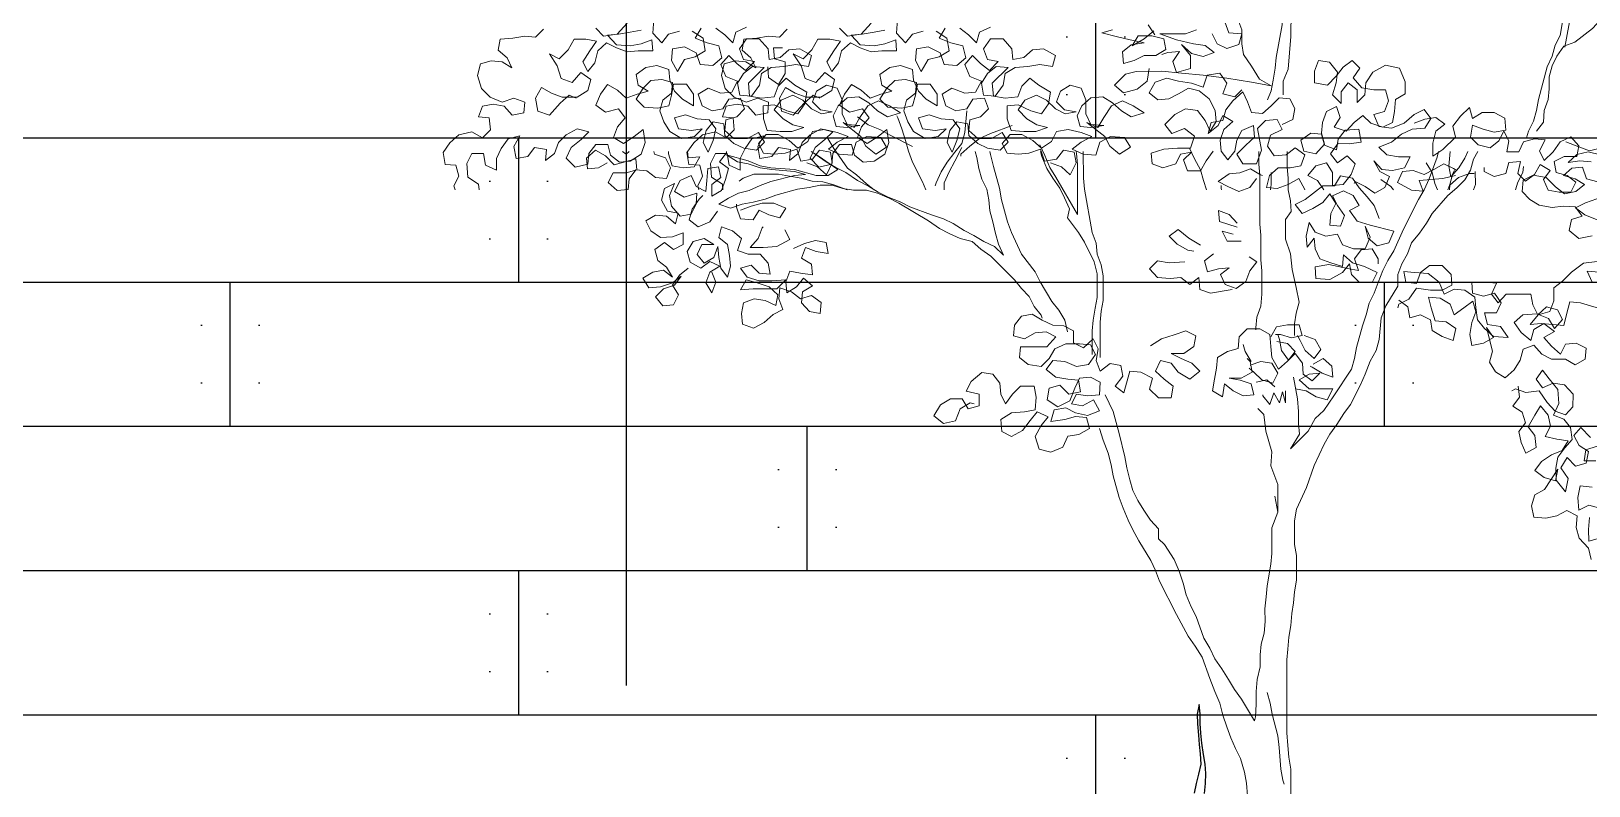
# Model space of a CAD drawing. Header units: metres. Extents: x -58 to 722, y -1100 to 345.
# Drawn here: x 242.201 to 243.281, y -483.27 to -482.747 of the extents above; entities that cross this region are included whole.
import ezdxf

# ---------------------------------------------------------------- set-up
doc = ezdxf.new("R2010")
doc.units = ezdxf.units.M
doc.header["$MEASUREMENT"] = 0
doc.linetypes.add('CENTER2', pattern=[1.125, 0.75, -0.125, 0.125, -0.125])
doc.linetypes.add('CENTERX2', pattern=[4, 2.5, -0.5, 0.5, -0.5])
for name, color, linetype in [('FSR_ARQ_005VEGETACION', 64, 'Continuous'), ('FSR_ARQ_008MOBILIARIO', 115, 'Continuous'), ('FSR_ARQ_016EJES', 135, 'CENTER2')]:
    doc.layers.add(name, color=color, linetype=linetype)
doc.layers.add('FSR_ARQ_006ARBOLES', color=74, linetype='Continuous', lineweight=0)

# ---------------------------------------------------------------- blocks, each defined once
blk = doc.blocks.new('arbustos 01')
at = {"layer": 'FSR_ARQ_005VEGETACION', "color": 103}
for p, q in [((189.0858, -31.1597), (189.0864, -31.1526)), ((189.0864, -31.1526), (189.0879, -31.1601)), ((189.0857, -31.1672), (189.0858, -31.1597)), ((189.0879, -31.1601), (189.0878, -31.1674)), ((189.0845, -31.1823), (189.0853, -31.1746)), ((189.0853, -31.1746), (189.0857, -31.1672)), ((189.087, -31.1763), (189.0864, -31.1835)), ((189.0878, -31.1674), (189.087, -31.1763)), ((189.0832, -31.1912), (189.0845, -31.1823)), ((189.0856, -31.1907), (189.0853, -31.1985)), ((189.0864, -31.1835), (189.0856, -31.1907)), ((189.0813, -31.2057), (189.0819, -31.1985)), ((189.0819, -31.1985), (189.0832, -31.1912)), ((189.0853, -31.1985), (189.0869, -31.2062)), ((189.0817, -31.2135), (189.0813, -31.2057)), ((189.0824, -31.2211), (189.0817, -31.2135)), ((189.0869, -31.2062), (189.0887, -31.2135)), ((189.0887, -31.2135), (189.0903, -31.221))]:
    blk.add_line(p, q, dxfattribs=at)
blk = doc.blocks.new('arboles fsr 01')
at = {"layer": 'FSR_ARQ_006ARBOLES', "color": 35}
for points in [[(186.5108, -35.3872), (186.5158, -35.38)], [(186.4178, -35.4307), (186.4178, -35.4207), (186.4142, -35.4121), (186.4121, -35.3885), (186.4121, -35.3799), (186.4107, -35.3714), (186.4092, -35.3635), (186.4093, -35.3549), (186.4085, -35.3463), (186.4086, -35.3377), (186.4078, -35.3292), (186.4079, -35.2576), (186.4065, -35.2491), (186.4043, -35.2412), (186.4036, -35.2333), (186.4022, -35.2255), (186.3994, -35.2176), (186.3987, -35.214)], [(186.4108, -35.2133), (186.4108, -35.2219), (186.4129, -35.2305), (186.4151, -35.2383), (186.4165, -35.2469), (186.4172, -35.2569), (186.4186, -35.2727), (186.4186, -35.2913), (186.4164, -35.3149), (186.4164, -35.3256), (186.4171, -35.3356), (186.4186, -35.3449), (186.4185, -35.38), (186.4228, -35.4036), (186.4235, -35.4114), (186.4249, -35.42), (186.4263, -35.4279), (186.4292, -35.4343)], [(186.2255, -35.3404), (186.2219, -35.3483), (186.219, -35.3562), (186.2147, -35.364), (186.214, -35.3719), (186.2168, -35.3876), (186.2204, -35.3948), (186.2225, -35.4027), (186.2261, -35.4105), (186.2325, -35.4341), (186.2339, -35.442), (186.2361, -35.4499), (186.2397, -35.457), (186.2411, -35.462)], [(186.2339, -35.457), (186.2289, -35.4506), (186.2282, -35.442), (186.2254, -35.4341), (186.2247, -35.4263), (186.2247, -35.4177), (186.2225, -35.4098), (186.219, -35.4027), (186.214, -35.3955), (186.2061, -35.3926), (186.1932, -35.3826), (186.1875, -35.3762), (186.1861, -35.3754)], [(186.6473, -35.4424), (186.6487, -35.4581), (186.6509, -35.466), (186.6559, -35.4724), (186.6616, -35.4796), (186.6659, -35.4867), (186.6695, -35.4946), (186.6702, -35.4968)], [(186.677, -35.4998), (186.6795, -35.4939), (186.6866, -35.4796), (186.6895, -35.4717), (186.6917, -35.4639), (186.6945, -35.4553), (186.6974, -35.4474), (186.6981, -35.446)], [(186.2125, -35.4649), (186.2032, -35.4684), (186.1953, -35.4713), (186.1867, -35.4691), (186.1796, -35.4656), (186.1638, -35.4641), (186.1481, -35.4612), (186.1159, -35.4612)], [(186.4857, -35.4694), (186.4821, -35.4773), (186.4778, -35.4851), (186.4756, -35.493), (186.4734, -35.4998)], [(186.5942, -35.467), (186.5906, -35.4748), (186.5871, -35.4834), (186.5828, -35.4906), (186.567, -35.5177), (186.567, -35.4984), (186.567, -35.4812), (186.5678, -35.4734), (186.5679, -35.4719)], [(186.6637, -35.4998), (186.6637, -35.4946), (186.6602, -35.4867), (186.6559, -35.4789), (186.6509, -35.4689)], [(186.7489, -35.4611), (186.7439, -35.4697), (186.7338, -35.4839), (186.7274, -35.4889), (186.7202, -35.4954), (186.7145, -35.4998)], [(186.249, -35.4998), (186.2475, -35.4942), (186.2439, -35.4871), (186.2432, -35.4828)], [(186.4121, -35.9832), (186.4122, -35.9202), (186.4136, -35.9116), (186.4143, -35.9031), (186.415, -35.8938), (186.4151, -35.8408), (186.4144, -35.833), (186.4137, -35.8244), (186.4122, -35.8158), (186.4115, -35.8072), (186.4101, -35.7994), (186.4094, -35.7915), (186.408, -35.7829), (186.408, -35.765), (186.4094, -35.7572), (186.4095, -35.74), (186.408, -35.7314), (186.4009, -35.7157), (186.3952, -35.6999), (186.388, -35.6842), (186.3838, -35.677), (186.3788, -35.6699), (186.3738, -35.662), (186.3688, -35.6556), (186.3616, -35.6413), (186.3581, -35.6334), (186.3545, -35.6241), (186.3502, -35.6162), (186.3481, -35.6083), (186.3467, -35.5926), (186.3431, -35.584), (186.3345, -35.5697), (186.3345, -35.5611), (186.3317, -35.5533), (186.3274, -35.5461), (186.3245, -35.5382), (186.3188, -35.5311), (186.3138, -35.5239), (186.3095, -35.5168), (186.2981, -35.5039), (186.2917, -35.4982), (186.286, -35.4924), (186.2817, -35.4853), (186.2795, -35.4774), (186.2765, -35.4719)], [(186.2836, -35.4719), (186.286, -35.4767), (186.2903, -35.4838), (186.296, -35.4903), (186.2974, -35.4824), (186.2967, -35.4746), (186.2965, -35.4719)], [(186.305, -35.4719), (186.306, -35.476), (186.3117, -35.4917), (186.3153, -35.4996), (186.3196, -35.5068), (186.3303, -35.5282), (186.3374, -35.544), (186.3417, -35.5511), (186.3453, -35.5583), (186.3488, -35.5669), (186.3517, -35.5747), (186.3552, -35.5819), (186.3574, -35.5905), (186.3602, -35.5983), (186.3645, -35.6141), (186.3659, -35.622), (186.3681, -35.6298), (186.3809, -35.6491), (186.3809, -35.6491), (186.3881, -35.6599), (186.3945, -35.6656), (186.3995, -35.6749), (186.4124, -35.6878), (186.4059, -35.6771), (186.4067, -35.6692), (186.4067, -35.6606), (186.4074, -35.6513), (186.4103, -35.6356)], [(186.4096, -35.6055), (186.4096, -35.597), (186.4082, -35.5891), (186.406, -35.5812), (186.4082, -35.5705), (186.4111, -35.5576), (186.4125, -35.5462), (186.4161, -35.5355), (186.4161, -35.5212), (186.4118, -35.5154), (186.4125, -35.5076), (186.414, -35.4997), (186.414, -35.4911), (186.4147, -35.4832), (186.4147, -35.4719)], [(186.4354, -35.4719), (186.4354, -35.4811), (186.4347, -35.489), (186.4347, -35.5247), (186.434, -35.5326), (186.4339, -35.5505), (186.4332, -35.5584), (186.4332, -35.5755), (186.4339, -35.5841), (186.4368, -35.592), (186.4375, -35.5998), (186.4375, -35.6013)], [(186.5628, -35.4719), (186.5627, -35.4912), (186.562, -35.4991), (186.5563, -35.5306), (186.5534, -35.5384), (186.5527, -35.5463), (186.5498, -35.5542), (186.5484, -35.562), (186.5483, -35.5799), (186.5498, -35.5878), (186.5505, -35.5957), (186.5505, -35.6214)], [(186.5562, -35.6193), (186.5562, -35.6021), (186.5555, -35.5942), (186.5541, -35.5856), (186.5526, -35.5778), (186.5527, -35.5606), (186.5548, -35.552), (186.562, -35.5377), (186.5663, -35.5306), (186.5742, -35.5199), (186.5727, -35.5134), (186.5763, -35.5056), (186.5799, -35.4984), (186.5849, -35.4913), (186.5892, -35.4841), (186.5928, -35.4755), (186.5938, -35.4719)], [(186.5741, -35.6028), (186.5762, -35.5943), (186.5805, -35.5871), (186.5855, -35.5807), (186.5941, -35.5664), (186.5977, -35.5592), (186.6077, -35.5464), (186.6149, -35.5306), (186.6178, -35.5228), (186.6221, -35.507), (186.6235, -35.4985), (186.6278, -35.4827), (186.63, -35.4741), (186.6306, -35.4719)], [(186.7603, -35.4719), (186.7551, -35.475), (186.7408, -35.485), (186.748, -35.4893), (186.7566, -35.4893), (186.7723, -35.485), (186.7895, -35.4836), (186.7973, -35.4822), (186.8059, -35.4786), (186.8217, -35.4743), (186.8138, -35.4793), (186.8059, -35.4807), (186.7973, -35.4836), (186.7887, -35.485), (186.7809, -35.4857), (186.7723, -35.4864), (186.7644, -35.4886), (186.7723, -35.4893), (186.7894, -35.4936), (186.7973, -35.4965), (186.8052, -35.5001), (186.813, -35.5022), (186.8202, -35.5058), (186.8273, -35.5101), (186.8188, -35.5129), (186.8102, -35.5101), (186.8023, -35.5086), (186.7937, -35.5065), (186.7859, -35.5036), (186.7701, -35.4993), (186.7616, -35.4979), (186.7537, -35.4964), (186.7451, -35.4964), (186.7372, -35.4986), (186.7294, -35.5), (186.7201, -35.5), (186.7122, -35.5021), (186.7036, -35.5057), (186.6965, -35.5093), (186.675, -35.5221), (186.6671, -35.5278), (186.66, -35.5314), (186.6521, -35.535), (186.6435, -35.5371), (186.6371, -35.5428), (186.6299, -35.5478), (186.6127, -35.565), (186.6077, -35.5714), (186.602, -35.5771), (186.5984, -35.5843), (186.5934, -35.5907), (186.5927, -35.5928)], [(186.6412, -35.4719), (186.64, -35.4763), (186.6386, -35.4842), (186.6364, -35.492), (186.6328, -35.4992), (186.6314, -35.507), (186.6307, -35.5149), (186.6285, -35.5228), (186.6264, -35.5314), (186.6242, -35.5392), (186.6206, -35.5471), (186.6271, -35.5407), (186.6349, -35.5371), (186.6421, -35.5328), (186.6492, -35.5292), (186.6571, -35.5242), (186.6643, -35.5207), (186.6729, -35.5178), (186.6886, -35.5121), (186.6957, -35.5085), (186.7043, -35.505), (186.7115, -35.5014), (186.7186, -35.4971), (186.7265, -35.4928), (186.7351, -35.4871), (186.7423, -35.4835), (186.7494, -35.4793), (186.7566, -35.4743), (186.7603, -35.4719)], [(186.2983, -35.4998), (186.2968, -35.4957), (186.2947, -35.4878), (186.2933, -35.4857)], [(186.3469, -35.4922), (186.3397, -35.4972), (186.3376, -35.4998)], [(186.4263, -35.4872), (186.4263, -35.4958), (186.427, -35.4998)], [(186.7341, -35.4998), (186.736, -35.499), (186.7438, -35.4961), (186.7517, -35.494), (186.7596, -35.4933), (186.7674, -35.4911), (186.776, -35.4897), (186.7839, -35.4883), (186.8018, -35.4883), (186.8096, -35.4912), (186.8125, -35.4933)], [(186.4624, -35.4998), (186.4628, -35.4987), (186.4628, -35.4966)], [(186.4386, -35.8852), (186.4437, -35.8766), (186.448, -35.8695), (186.453, -35.8623), (186.4573, -35.8552), (186.4623, -35.8473), (186.4673, -35.8402), (186.4709, -35.8323), (186.4752, -35.8252), (186.4809, -35.8094), (186.4845, -35.8023), (186.4881, -35.7937), (186.4902, -35.7851), (186.4931, -35.7765), (186.4967, -35.768), (186.5038, -35.7572), (186.5081, -35.753), (186.5081, -35.7458), (186.5139, -35.7394), (186.5189, -35.7322), (186.5232, -35.7251), (186.5268, -35.7179), (186.5289, -35.7101), (186.5311, -35.7015), (186.5325, -35.6936), (186.5368, -35.6765), (186.5411, -35.6607), (186.5469, -35.6486)], [(186.436, -35.6585), (186.4317, -35.6628), (186.4303, -35.6749), (186.4259, -35.6899), (186.4267, -35.7), (186.4216, -35.7135), (186.4216, -35.7336), (186.4238, -35.7221), (186.4216, -35.7336), (186.4259, -35.745), (186.4259, -35.7636), (186.4266, -35.7715), (186.4294, -35.7872), (186.4301, -35.7951), (186.4309, -35.8037), (186.4308, -35.813), (186.4316, -35.8216), (186.4337, -35.8294), (186.4344, -35.8373), (186.4344, -35.8459), (186.4365, -35.8552), (186.4372, -35.8638), (186.4372, -35.8731), (186.4379, -35.8823), (186.4386, -35.8852)], [(186.5511, -35.6729), (186.5483, -35.6815), (186.5447, -35.6908), (186.5425, -35.6994), (186.5411, -35.7072), (186.5368, -35.723), (186.5339, -35.7308), (186.5303, -35.7394), (186.5267, -35.7465), (186.5224, -35.7544), (186.5138, -35.7687), (186.5103, -35.7759), (186.5074, -35.7837), (186.4952, -35.808), (186.4866, -35.8237), (186.4816, -35.8309), (186.4766, -35.8388), (186.4709, -35.8545), (186.4673, -35.8638), (186.4637, -35.8724), (186.4615, -35.8809), (186.4587, -35.8895), (186.4558, -35.8974), (186.4522, -35.9052), (186.4486, -35.9124), (186.4458, -35.9224), (186.4443, -35.9303), (186.4436, -35.9396)], [(186.4294, -35.8645), (186.4272, -35.8723), (186.4258, -35.8802), (186.4215, -35.8959), (186.4207, -35.9045), (186.4193, -35.9202), (186.4179, -35.9281), (186.4171, -35.931)]]:
    blk.add_lwpolyline(points, dxfattribs=at)
at = {"layer": 'FSR_ARQ_006ARBOLES'}
for points in [[(186.8418, -35.4998), (186.8425, -35.4969), (186.839, -35.4898), (186.8411, -35.4819), (186.849, -35.4812), (186.8504, -35.4726), (186.8454, -35.4655), (186.839, -35.4597), (186.8297, -35.4576), (186.8218, -35.4619), (186.8161, -35.4561), (186.8168, -35.4475), (186.8247, -35.4468), (186.8218, -35.439), (186.814, -35.4375), (186.8061, -35.439), (186.8004, -35.4454), (186.7918, -35.4439), (186.7911, -35.4361), (186.799, -35.4332), (186.8075, -35.4361), (186.8161, -35.4325), (186.8226, -35.4261), (186.8254, -35.4168), (186.8233, -35.4082), (186.8154, -35.4061), (186.8076, -35.4068), (186.8004, -35.4111), (186.804, -35.4039), (186.8104, -35.3982), (186.809, -35.3903), (186.7997, -35.3896), (186.7911, -35.3882), (186.7833, -35.3889), (186.7776, -35.3831)], [(186.6302, -35.3816), (186.6381, -35.3852), (186.6402, -35.393), (186.646, -35.3873), (186.6524, -35.3823)], [(186.6631, -35.3823), (186.6674, -35.3895), (186.6588, -35.393), (186.6502, -35.3952), (186.6481, -35.4038), (186.6545, -35.4095), (186.6638, -35.4088), (186.6667, -35.4002), (186.6753, -35.3959), (186.6838, -35.3974), (186.6846, -35.4059), (186.6803, -35.4138), (186.6753, -35.4052), (186.6674, -35.4031), (186.6602, -35.3988), (186.6617, -35.3895), (186.6696, -35.3845)], [(186.6789, -35.3845), (186.6867, -35.3866), (186.6917, -35.3931), (186.6982, -35.3859), (186.6975, -35.3759)], [(186.7396, -35.3824), (186.7339, -35.3881), (186.7239, -35.3867), (186.7168, -35.3788)], [(186.7067, -35.3838), (186.7146, -35.3852), (186.7232, -35.3867), (186.7311, -35.3874), (186.7246, -35.3945), (186.7146, -35.3952), (186.7067, -35.3938), (186.6989, -35.3909), (186.6982, -35.3988), (186.7089, -35.3988), (186.7167, -35.3995), (186.7246, -35.3967), (186.7318, -35.3931), (186.7382, -35.3988), (186.7403, -35.4074), (186.7453, -35.4139), (186.7489, -35.4067), (186.7439, -35.3988), (186.7389, -35.3917), (186.7468, -35.3903), (186.7554, -35.3903), (186.7597, -35.3981), (186.7661, -35.4046), (186.7732, -35.401), (186.7675, -35.4096), (186.7646, -35.4189), (186.7568, -35.4217), (186.7503, -35.4146), (186.7432, -35.4196), (186.7453, -35.4275), (186.7532, -35.4325), (186.7639, -35.4325), (186.7718, -35.4296), (186.7789, -35.4253), (186.7832, -35.4332), (186.7818, -35.4425), (186.7732, -35.4454), (186.7653, -35.4368), (186.7589, -35.431), (186.7539, -35.4332)], [(187.0187, -35.4998), (187.0195, -35.4969), (187.0159, -35.4898), (187.0181, -35.4819), (187.0259, -35.4812), (187.0274, -35.4726), (187.0224, -35.4655), (187.0159, -35.4597), (187.0066, -35.4576), (186.9988, -35.4619), (186.993, -35.4561), (186.9938, -35.4475), (187.0016, -35.4468), (186.9988, -35.439), (186.9909, -35.4375), (186.9831, -35.439), (186.9773, -35.4454), (186.9687, -35.4439), (186.968, -35.4361), (186.9759, -35.4332), (186.9845, -35.4361), (186.9931, -35.4325), (186.9995, -35.4261), (187.0024, -35.4168), (187.0002, -35.4082), (186.9924, -35.4061), (186.9845, -35.4068), (186.9774, -35.4111), (186.9809, -35.4039), (186.9874, -35.3982), (186.986, -35.3903), (186.9767, -35.3896), (186.9681, -35.3882), (186.9602, -35.3889), (186.9545, -35.3831)], [(186.8072, -35.3816), (186.815, -35.3852), (186.8172, -35.393), (186.8229, -35.3873), (186.8293, -35.3823)], [(186.8401, -35.3823), (186.8443, -35.3895), (186.8358, -35.393), (186.8272, -35.3952), (186.825, -35.4038), (186.8315, -35.4095), (186.8408, -35.4088), (186.8436, -35.4002), (186.8522, -35.3959), (186.8608, -35.3974), (186.8615, -35.4059), (186.8572, -35.4138), (186.8522, -35.4052), (186.8443, -35.4031), (186.8372, -35.3988), (186.8386, -35.3895), (186.8465, -35.3845)], [(186.8558, -35.3845), (186.8637, -35.3866), (186.8687, -35.3931), (186.8751, -35.3859), (186.8744, -35.3759)], [(186.9166, -35.3824), (186.9109, -35.3881), (186.9009, -35.3867), (186.8937, -35.3788)], [(186.8837, -35.3838), (186.8916, -35.3852), (186.9001, -35.3867), (186.908, -35.3874), (186.9016, -35.3945), (186.8915, -35.3952), (186.8837, -35.3938), (186.8758, -35.3909), (186.8751, -35.3988), (186.8858, -35.3988), (186.8937, -35.3995), (186.9016, -35.3967), (186.9087, -35.3931), (186.9151, -35.3988), (186.9173, -35.4074), (186.9223, -35.4139), (186.9259, -35.4067), (186.9209, -35.3988), (186.9159, -35.3917), (186.9237, -35.3903), (186.9323, -35.3903), (186.9366, -35.3981), (186.943, -35.4046), (186.9502, -35.401), (186.9445, -35.4096), (186.9416, -35.4189), (186.9337, -35.4217), (186.9273, -35.4146), (186.9201, -35.4196), (186.9223, -35.4275), (186.9301, -35.4325), (186.9409, -35.4325), (186.9487, -35.4296), (186.9559, -35.4253), (186.9602, -35.4332), (186.9587, -35.4425), (186.9501, -35.4454), (186.9423, -35.4368), (186.9359, -35.431), (186.9308, -35.4332)], [(186.2033, -35.3476), (186.2047, -35.3554), (186.2076, -35.3633), (186.2104, -35.3805), (186.2132, -35.3962)], [(186.5243, -35.4137), (186.5057, -35.4136), (186.4914, -35.4151), (186.4757, -35.4165), (186.4585, -35.4186), (186.4407, -35.4215), (186.4264, -35.4243), (186.4349, -35.4193), (186.4407, -35.41), (186.4464, -35.4014), (186.4478, -35.3936), (186.4478, -35.3836), (186.4507, -35.3757), (186.4572, -35.37), (186.46, -35.3778), (186.4571, -35.3857), (186.4478, -35.3864), (186.45, -35.3943), (186.4586, -35.3972), (186.4657, -35.3936), (186.4693, -35.3864)], [(186.5415, -35.3836), (186.5494, -35.3858), (186.538, -35.3886), (186.5287, -35.3908), (186.5186, -35.3929), (186.5279, -35.3944), (186.5344, -35.3994), (186.5336, -35.408), (186.5258, -35.4058), (186.5186, -35.4022), (186.5101, -35.4022), (186.5029, -35.3979), (186.5043, -35.39), (186.5129, -35.3879), (186.5229, -35.3879), (186.5272, -35.3951), (186.5186, -35.3901), (186.5115, -35.3843)], [(186.4807, -35.3836), (186.4886, -35.3865), (186.5072, -35.3865), (186.495, -35.3908), (186.4829, -35.3936), (186.4743, -35.395), (186.4679, -35.4), (186.4757, -35.4029), (186.4843, -35.4008), (186.4915, -35.3943), (186.485, -35.4022), (186.485, -35.4115), (186.495, -35.4144), (186.4979, -35.4065), (186.4929, -35.3993), (186.5015, -35.4001), (186.5058, -35.4015)], [(186.5865, -35.4802), (186.5786, -35.4831), (186.5722, -35.4888), (186.5679, -35.4802), (186.5693, -35.4724), (186.5772, -35.4709), (186.5822, -35.4774), (186.5908, -35.4788), (186.5937, -35.4702), (186.6022, -35.4731), (186.6101, -35.4738), (186.618, -35.4731), (186.6216, -35.466), (186.6158, -35.4595), (186.6073, -35.4595), (186.5994, -35.4638), (186.593, -35.4695), (186.5858, -35.4645), (186.5822, -35.4573), (186.5737, -35.4559), (186.5644, -35.458), (186.5565, -35.4609), (186.5643, -35.4652), (186.5708, -35.4702), (186.5629, -35.4738), (186.5536, -35.4745), (186.5508, -35.4652), (186.5429, -35.4609), (186.5329, -35.4616), (186.5286, -35.4687), (186.5364, -35.4738), (186.5436, -35.468), (186.5472, -35.4609), (186.5601, -35.4509), (186.5522, -35.4545), (186.5479, -35.4473), (186.5422, -35.4387), (186.5343, -35.4351), (186.5265, -35.4387), (186.5186, -35.4437), (186.5279, -35.4466), (186.535, -35.4423), (186.5415, -35.4366), (186.5486, -35.4323), (186.5572, -35.433), (186.5637, -35.4387), (186.5672, -35.4459), (186.5651, -35.4538), (186.5572, -35.4545), (186.5479, -35.453), (186.5572, -35.4523), (186.5608, -35.4445), (186.5608, -35.4344), (186.5644, -35.4259), (186.5723, -35.4237), (186.5794, -35.428), (186.5823, -35.4359), (186.5765, -35.4416), (186.5679, -35.443), (186.5758, -35.4445), (186.583, -35.4409), (186.5894, -35.4345), (186.5966, -35.4309), (186.6051, -35.4345), (186.6101, -35.4416), (186.6037, -35.4481), (186.5965, -35.4524), (186.5887, -35.4545), (186.5973, -35.4574), (186.6058, -35.4574), (186.6151, -35.4567), (186.618, -35.4481), (186.618, -35.4388), (186.6101, -35.4381), (186.6008, -35.4423), (186.593, -35.4445), (186.588, -35.4373), (186.5866, -35.4287), (186.5951, -35.4237), (186.6016, -35.4187), (186.6073, -35.4245), (186.6102, -35.4323), (186.6194, -35.4331), (186.628, -35.4316), (186.6288, -35.4223), (186.6173, -35.4109), (186.6259, -35.4102), (186.6323, -35.4152), (186.6366, -35.4223), (186.6352, -35.4309), (186.6266, -35.4316), (186.6209, -35.4238), (186.6195, -35.4152), (186.6123, -35.4109), (186.603, -35.4102), (186.5944, -35.4087), (186.5851, -35.4101), (186.583, -35.4023), (186.5916, -35.3973), (186.5995, -35.398), (186.6059, -35.4037), (186.6138, -35.4052), (186.6145, -35.3973), (186.6209, -35.3902), (186.6302, -35.3902), (186.6352, -35.3973), (186.6323, -35.4052), (186.6245, -35.4066), (186.6309, -35.413), (186.6374, -35.408), (186.6431, -35.4023), (186.6488, -35.4088), (186.6452, -35.4174), (186.6366, -35.4209), (186.6409, -35.4288), (186.6488, -35.4295), (186.6581, -35.4259), (186.6652, -35.4302), (186.6624, -35.4388), (186.6552, -35.4424), (186.6473, -35.441), (186.643, -35.4338), (186.6345, -35.4331), (186.6316, -35.4409), (186.6373, -35.4467), (186.6452, -35.4488), (186.6459, -35.4567), (186.6394, -35.4624), (186.6294, -35.4624), (186.6216, -35.4581), (186.6173, -35.4652), (186.623, -35.471), (186.6323, -35.4695), (186.6394, -35.466), (186.6459, -35.4603), (186.6466, -35.4517), (186.6545, -35.4503), (186.6595, -35.4567), (186.6616, -35.4653), (186.658, -35.4724), (186.6545, -35.4638), (186.6523, -35.4553), (186.6573, -35.4488), (186.6659, -35.4481), (186.6745, -35.4453), (186.6824, -35.4474), (186.6795, -35.4553), (186.6702, -35.4567), (186.6623, -35.4553), (186.6681, -35.461), (186.6774, -35.4624), (186.6859, -35.4574), (186.6902, -35.4503), (186.6931, -35.4424), (186.691, -35.4346), (186.6845, -35.4295), (186.6838, -35.4217), (186.6917, -35.4195), (186.6996, -35.4203), (186.7053, -35.426), (186.7103, -35.4339), (186.7046, -35.4396), (186.6945, -35.4403), (186.6867, -35.4388), (186.6845, -35.431), (186.6831, -35.4231), (186.6738, -35.4231), (186.6688, -35.4302), (186.6688, -35.4388), (186.6767, -35.4338), (186.6824, -35.4281), (186.686, -35.4202), (186.6867, -35.4124), (186.6953, -35.4095), (186.7031, -35.411), (186.7103, -35.416), (186.7089, -35.4238), (186.7017, -35.4281), (186.7096, -35.4303), (186.7174, -35.4332), (186.7239, -35.4274), (186.731, -35.4232), (186.736, -35.4303), (186.7396, -35.4382), (186.7324, -35.4432), (186.7231, -35.441), (186.7181, -35.4475), (186.7238, -35.4539), (186.7267, -35.4618), (186.7195, -35.4661), (186.7117, -35.461), (186.7053, -35.456), (186.7038, -35.4653), (186.7067, -35.4739), (186.7145, -35.4789), (186.7224, -35.4796), (186.7288, -35.4746), (186.731, -35.4668), (186.7396, -35.4668), (186.7446, -35.4732), (186.7453, -35.4811), (186.7546, -35.4832), (186.761, -35.4768), (186.7574, -35.4689), (186.7503, -35.4632), (186.7446, -35.4575), (186.7532, -35.4554), (186.761, -35.4597), (186.7667, -35.4654), (186.7696, -35.4733), (186.776, -35.4783), (186.7753, -35.4704), (186.7839, -35.469), (186.7889, -35.4754), (186.7975, -35.4769), (186.7989, -35.4683), (186.7946, -35.4604), (186.8032, -35.4626), (186.8082, -35.4697), (186.8118, -35.4769), (186.8118, -35.4854), (186.8197, -35.4819), (186.8211, -35.4733), (186.8297, -35.4733), (186.8332, -35.4805), (186.8325, -35.4905), (186.8247, -35.4955), (186.8243, -35.4998)], [(186.7634, -35.4802), (186.7556, -35.4831), (186.7491, -35.4888), (186.7449, -35.4802), (186.7463, -35.4724), (186.7542, -35.4709), (186.7592, -35.4774), (186.7677, -35.4788), (186.7706, -35.4702), (186.7792, -35.4731), (186.7871, -35.4738), (186.7949, -35.4731), (186.7985, -35.466), (186.7928, -35.4595), (186.7842, -35.4595), (186.7763, -35.4638), (186.7699, -35.4695), (186.7627, -35.4645), (186.7592, -35.4573), (186.7506, -35.4559), (186.7413, -35.458), (186.7334, -35.4609), (186.7413, -35.4652), (186.7477, -35.4702), (186.7399, -35.4738), (186.7306, -35.4745), (186.7277, -35.4652), (186.7198, -35.4609), (186.7098, -35.4616), (186.7055, -35.4687), (186.7134, -35.4738), (186.7205, -35.468), (186.7241, -35.4609), (186.737, -35.4509), (186.7291, -35.4545), (186.7249, -35.4473), (186.7191, -35.4387), (186.7113, -35.4351), (186.7034, -35.4387), (186.6955, -35.4437), (186.7048, -35.4466), (186.712, -35.4423), (186.7184, -35.4366), (186.7256, -35.4323), (186.7342, -35.433), (186.7406, -35.4387), (186.7442, -35.4459), (186.742, -35.4538), (186.7341, -35.4545), (186.7249, -35.453), (186.7342, -35.4523), (186.7377, -35.4445), (186.7377, -35.4344), (186.7413, -35.4259), (186.7492, -35.4237), (186.7563, -35.428), (186.7592, -35.4359), (186.7535, -35.4416), (186.7449, -35.443), (186.7528, -35.4445), (186.7599, -35.4409), (186.7664, -35.4345), (186.7735, -35.4309), (186.7821, -35.4345), (186.7871, -35.4416), (186.7806, -35.4481), (186.7735, -35.4524), (186.7656, -35.4545), (186.7742, -35.4574), (186.7828, -35.4574), (186.7921, -35.4567), (186.7949, -35.4481), (186.795, -35.4388), (186.7871, -35.4381), (186.7778, -35.4423), (186.7699, -35.4445), (186.7649, -35.4373), (186.7635, -35.4287), (186.7721, -35.4237), (186.7785, -35.4187), (186.7842, -35.4245), (186.7871, -35.4323), (186.7964, -35.4331), (186.805, -35.4316), (186.8057, -35.4223), (186.7943, -35.4109), (186.8028, -35.4102), (186.8093, -35.4152), (186.8136, -35.4223), (186.8121, -35.4309), (186.8035, -35.4316), (186.7978, -35.4238), (186.7964, -35.4152), (186.7893, -35.4109), (186.78, -35.4102), (186.7714, -35.4087), (186.7621, -35.4101), (186.7599, -35.4023), (186.7685, -35.3973), (186.7764, -35.398), (186.7828, -35.4037), (186.7907, -35.4052), (186.7914, -35.3973), (186.7979, -35.3902), (186.8072, -35.3902), (186.8122, -35.3973), (186.8093, -35.4052), (186.8014, -35.4066), (186.8079, -35.413), (186.8143, -35.408), (186.82, -35.4023), (186.8257, -35.4088), (186.8222, -35.4174), (186.8136, -35.4209), (186.8179, -35.4288), (186.8257, -35.4295), (186.835, -35.4259), (186.8422, -35.4302), (186.8393, -35.4388), (186.8321, -35.4424), (186.8243, -35.441), (186.82, -35.4338), (186.8114, -35.4331), (186.8085, -35.4409), (186.8143, -35.4467), (186.8221, -35.4488), (186.8228, -35.4567), (186.8164, -35.4624), (186.8064, -35.4624), (186.7985, -35.4581), (186.7942, -35.4652), (186.7999, -35.471), (186.8092, -35.4695), (186.8164, -35.466), (186.8228, -35.4603), (186.8236, -35.4517), (186.8314, -35.4503), (186.8364, -35.4567), (186.8386, -35.4653), (186.835, -35.4724), (186.8314, -35.4638), (186.8293, -35.4553), (186.8343, -35.4488), (186.8429, -35.4481), (186.8515, -35.4453), (186.8593, -35.4474), (186.8564, -35.4553), (186.8471, -35.4567), (186.8393, -35.4553), (186.845, -35.461), (186.8543, -35.4624), (186.8629, -35.4574), (186.8672, -35.4503), (186.87, -35.4424), (186.8679, -35.4346), (186.8615, -35.4295), (186.8608, -35.4217), (186.8686, -35.4195), (186.8765, -35.4203), (186.8822, -35.426), (186.8872, -35.4339), (186.8815, -35.4396), (186.8715, -35.4403), (186.8636, -35.4388), (186.8615, -35.431), (186.8601, -35.4231), (186.8508, -35.4231), (186.8457, -35.4302), (186.8457, -35.4388), (186.8536, -35.4338), (186.8593, -35.4281), (186.8629, -35.4202), (186.8636, -35.4124), (186.8722, -35.4095), (186.8801, -35.411), (186.8872, -35.416), (186.8858, -35.4238), (186.8786, -35.4281), (186.8865, -35.4303), (186.8944, -35.4332), (186.9008, -35.4274), (186.908, -35.4232), (186.913, -35.4303), (186.9165, -35.4382), (186.9094, -35.4432), (186.9001, -35.441), (186.8951, -35.4475), (186.9008, -35.4539), (186.9036, -35.4618), (186.8965, -35.4661), (186.8886, -35.461), (186.8822, -35.456), (186.8808, -35.4653), (186.8836, -35.4739), (186.8915, -35.4789), (186.8993, -35.4796), (186.9058, -35.4746), (186.9079, -35.4668), (186.9165, -35.4668), (186.9215, -35.4732), (186.9222, -35.4811), (186.9315, -35.4832), (186.938, -35.4768), (186.9344, -35.4689), (186.9272, -35.4632), (186.9215, -35.4575), (186.9301, -35.4554), (186.938, -35.4597), (186.9437, -35.4654), (186.9465, -35.4733), (186.953, -35.4783), (186.9523, -35.4704), (186.9609, -35.469), (186.9659, -35.4754), (186.9744, -35.4769), (186.9759, -35.4683), (186.9716, -35.4604), (186.9802, -35.4626), (186.9852, -35.4697), (186.9887, -35.4769), (186.9887, -35.4854), (186.9966, -35.4819), (186.998, -35.4733), (187.0066, -35.4733), (187.0102, -35.4805), (187.0095, -35.4905), (187.0016, -35.4955), (187.0012, -35.4998)], [(186.7918, -35.4103), (186.7911, -35.4182), (186.784, -35.4232), (186.779, -35.4153), (186.779, -35.4067), (186.7868, -35.4046), (186.7876, -35.3967), (186.7811, -35.3967)], [(186.3883, -35.4998), (186.3927, -35.4929), (186.3998, -35.4894), (186.3941, -35.4822), (186.3863, -35.4801), (186.382, -35.4872), (186.3819, -35.4965), (186.3741, -35.4958), (186.3684, -35.4886), (186.3655, -35.4807), (186.3712, -35.475), (186.3784, -35.48), (186.3834, -35.4736), (186.3777, -35.4657), (186.3698, -35.4664), (186.3612, -35.465), (186.3627, -35.4557), (186.3727, -35.4564), (186.3777, -35.4629), (186.3791, -35.4707), (186.3877, -35.4672), (186.3898, -35.4593), (186.3977, -35.4586), (186.4049, -35.4636), (186.4027, -35.4715), (186.3941, -35.4736), (186.3877, -35.4665), (186.3898, -35.4586), (186.3891, -35.4507), (186.3863, -35.4429), (186.3791, -35.4393), (186.3763, -35.4471), (186.3806, -35.4543), (186.372, -35.4572), (186.3663, -35.4507), (186.3598, -35.4457), (186.3541, -35.4514), (186.3455, -35.4543), (186.3384, -35.4507), (186.3369, -35.4428), (186.3362, -35.4342), (186.3291, -35.4299), (186.3291, -35.4214), (186.3334, -35.4113), (186.3434, -35.4092), (186.3527, -35.4142), (186.3577, -35.4221), (186.3584, -35.4307), (186.3641, -35.4364), (186.3641, -35.4271), (186.3706, -35.4221), (186.3756, -35.4285), (186.3756, -35.4371), (186.382, -35.4307), (186.3792, -35.4221), (186.3784, -35.4142), (186.3842, -35.4071), (186.392, -35.4057), (186.3949, -35.4135), (186.3949, -35.4221), (186.3856, -35.4236), (186.3792, -35.4171), (186.3742, -35.4107), (186.3677, -35.4057), (186.362, -35.4114), (186.367, -35.4185), (186.3606, -35.4257), (186.352, -35.4271), (186.3434, -35.4271), (186.3412, -35.435), (186.3441, -35.4428), (186.352, -35.445), (186.3484, -35.4536), (186.3391, -35.455), (186.3298, -35.4514), (186.3226, -35.4449), (186.3155, -35.4414), (186.3105, -35.4478), (186.3148, -35.455), (186.3241, -35.4557), (186.3319, -35.4593), (186.3391, -35.465), (186.3484, -35.4686), (186.3426, -35.4743), (186.334, -35.4757), (186.3255, -35.4757), (186.3297, -35.4836), (186.3383, -35.4857), (186.3462, -35.485), (186.3519, -35.4786), (186.3476, -35.4865), (186.3405, -35.49), (186.344, -35.4979), (186.3512, -35.5022), (186.3583, -35.4972), (186.3655, -35.4936), (186.3662, -35.4951)], [(186.4685, -35.4715), (186.4735, -35.4787), (186.4778, -35.4859), (186.4871, -35.4859), (186.49, -35.478), (186.4842, -35.4723), (186.4921, -35.4737), (186.4957, -35.4809), (186.505, -35.4837), (186.5128, -35.4809), (186.5136, -35.473), (186.5043, -35.4701), (186.4943, -35.4694), (186.485, -35.4694), (186.4821, -35.4608), (186.4893, -35.4551), (186.4986, -35.4587), (186.5036, -35.4523), (186.4964, -35.4451), (186.4886, -35.4408), (186.48, -35.4422), (186.4742, -35.4494), (186.4707, -35.4572), (186.4664, -35.4501), (186.4671, -35.4422), (186.4714, -35.4336), (186.4786, -35.4279), (186.4864, -35.4258), (186.4936, -35.4301), (186.5007, -35.4337), (186.5086, -35.4344), (186.515, -35.4294), (186.5107, -35.4215), (186.5022, -35.4187), (186.4936, -35.4208), (186.4843, -35.4222), (186.4757, -35.4251), (186.4728, -35.4165), (186.4636, -35.415), (186.4585, -35.4222), (186.4614, -35.4301), (186.4528, -35.4322), (186.4478, -35.4272)], [(186.515, -35.4115), (186.5165, -35.4208), (186.5236, -35.4265), (186.5336, -35.4294), (186.5401, -35.4237), (186.5322, -35.4158), (186.5243, -35.4137)], [(186.4185, -35.4522), (186.4106, -35.4486), (186.4092, -35.4407), (186.4128, -35.4336), (186.4206, -35.4329), (186.4263, -35.4386), (186.4328, -35.4443), (186.4406, -35.4436), (186.4435, -35.4358), (186.4471, -35.4286), (186.4542, -35.4351), (186.4592, -35.4415), (186.4614, -35.4494), (186.47, -35.4508), (186.4721, -35.4587), (186.4649, -35.4529), (186.4614, -35.4458), (186.4542, -35.4501), (186.4607, -35.4558), (186.4635, -35.4637), (186.4628, -35.4715), (186.4578, -35.478), (186.4528, -35.4715), (186.4513, -35.4637), (186.4478, -35.4565), (186.4392, -35.4529), (186.4385, -35.4615), (186.4449, -35.4672), (186.4513, -35.4737), (186.447, -35.4808), (186.437, -35.4808), (186.4335, -35.4708), (186.4363, -35.4551), (186.4306, -35.4493), (186.422, -35.4486), (186.4185, -35.4558), (186.427, -35.4601), (186.4292, -35.4679), (186.4242, -35.4751), (186.4156, -35.4744), (186.4091, -35.4693), (186.402, -35.4743), (186.4048, -35.4822), (186.4127, -35.4837), (186.4213, -35.4837), (186.4277, -35.4894), (186.4299, -35.498), (186.422, -35.4987), (186.4141, -35.4958), (186.4063, -35.4915), (186.402, -35.4994), (186.402, -35.4998)], [(186.3226, -35.4514), (186.3148, -35.4485), (186.3069, -35.4471), (186.3005, -35.4521), (186.3069, -35.4571), (186.309, -35.4657), (186.309, -35.4753), (186.3019, -35.4703), (186.2926, -35.4614), (186.2947, -35.4535), (186.289, -35.4463), (186.2826, -35.4399), (186.2804, -35.4478), (186.2733, -35.4435), (186.2647, -35.4435), (186.2568, -35.4477), (186.2561, -35.4563), (186.2647, -35.4578), (186.2726, -35.4556), (186.2804, -35.4528), (186.2818, -35.4614), (186.2761, -35.4671), (186.2675, -35.4692), (186.2611, -35.4642), (186.2575, -35.457), (186.254, -35.4642), (186.2554, -35.4721), (186.2468, -35.4721), (186.2432, -35.4649), (186.2354, -35.4627), (186.2275, -35.4635), (186.2318, -35.4713), (186.2282, -35.4785), (186.2218, -35.472), (186.2168, -35.4649), (186.2089, -35.4613), (186.2032, -35.4677), (186.2046, -35.4756), (186.2139, -35.4756), (186.221, -35.4792), (186.2196, -35.4871), (186.2117, -35.4892), (186.2053, -35.4942), (186.2089, -35.5013), (186.2174, -35.5014), (186.2253, -35.4999), (186.2289, -35.4921), (186.2239, -35.4856), (186.2311, -35.4813), (186.2353, -35.4885), (186.2418, -35.4935), (186.2475, -35.4878), (186.2454, -35.4792), (186.2539, -35.4799), (186.2561, -35.4878), (186.2647, -35.49), (186.2718, -35.4864), (186.2718, -35.4835)], [(186.7267, -35.4467), (186.7188, -35.4525), (186.7103, -35.456), (186.7024, -35.4603), (186.6866, -35.4682)], [(186.6144, -35.4531), (186.6302, -35.4588), (186.638, -35.4624), (186.6452, -35.4681), (186.6516, -35.4739), (186.6516, -35.4753)], [(186.8745, -35.4719), (186.8739, -35.4737), (186.866, -35.4765), (186.8624, -35.4837), (186.8653, -35.4915), (186.8731, -35.4908), (186.8796, -35.4858), (186.8874, -35.4851), (186.8924, -35.4916), (186.8931, -35.4994), (186.901, -35.5001), (186.9075, -35.4944), (186.9039, -35.4873), (186.8946, -35.4873), (186.8867, -35.4851), (186.8874, -35.4772), (186.9032, -35.4815), (186.9096, -35.4751), (186.9168, -35.4708), (186.9232, -35.4766), (186.9225, -35.4844), (186.9146, -35.4837), (186.9082, -35.4801)], [(186.1898, -35.5214), (186.1988, -35.5178), (186.2055, -35.5127), (186.1984, -35.5091), (186.19, -35.5063)], [(186.1935, -35.533), (186.2032, -35.5349), (186.2102, -35.5292), (186.2084, -35.5213), (186.2007, -35.5189), (186.2058, -35.512), (186.2146, -35.5116), (186.2225, -35.5124), (186.232, -35.5108), (186.2388, -35.5067), (186.2443, -35.5008), (186.2435, -35.4927), (186.2364, -35.4891), (186.2269, -35.4907), (186.2202, -35.4974), (186.2135, -35.5025), (186.2054, -35.5008), (186.1991, -35.4959), (186.2059, -35.4918), (186.2142, -35.4894), (186.2083, -35.484), (186.2004, -35.4832), (186.1976, -35.4916), (186.1893, -35.494)], [(186.1943, -35.4794), (186.2024, -35.4786), (186.211, -35.4798), (186.2045, -35.474), (186.1963, -35.4722), (186.1875, -35.4742)], [(186.2926, -35.4893), (186.3018, -35.4914), (186.319, -35.4929), (186.3161, -35.5007), (186.3247, -35.5), (186.3347, -35.4943), (186.3312, -35.4864), (186.3233, -35.4857), (186.3154, -35.4886), (186.3083, -35.485), (186.3011, -35.4807), (186.294, -35.4843), (186.2918, -35.4857)], [(186.314, -35.48), (186.3097, -35.4871), (186.3076, -35.495), (186.3058, -35.4998)], [(186.8495, -35.5566), (186.8559, -35.5616), (186.8609, -35.5688), (186.8566, -35.5759), (186.8602, -35.5831), (186.868, -35.5838), (186.8731, -35.5774), (186.8673, -35.5716), (186.8595, -35.5688), (186.8545, -35.5623), (186.8609, -35.5673), (186.8695, -35.5702), (186.8781, -35.5709), (186.8824, -35.5638), (186.8752, -35.5595), (186.8673, -35.558), (186.8609, -35.563), (186.8652, -35.5559), (186.8716, -35.5509), (186.8738, -35.543), (186.8667, -35.538), (186.8602, -35.543), (186.8531, -35.5394), (186.8531, -35.5309), (186.8609, -35.5337), (186.8695, -35.5344), (186.8767, -35.5294), (186.8803, -35.5223), (186.8731, -35.518), (186.8652, -35.5187), (186.8588, -35.5244), (186.8567, -35.5166), (186.8645, -35.5151), (186.8688, -35.5073), (186.8667, -35.4987), (186.8595, -35.4951), (186.8631, -35.5037), (186.8617, -35.5115), (186.8552, -35.5187), (186.8474, -35.5173), (186.8438, -35.5101), (186.8431, -35.5022), (186.8524, -35.5051), (186.8595, -35.5008), (186.8552, -35.4929), (186.8474, -35.4894), (186.8438, -35.4972), (186.8366, -35.5008), (186.8359, -35.4929), (186.8352, -35.4843), (186.8274, -35.4829), (186.8259, -35.4908), (186.8324, -35.4958), (186.8324, -35.5044), (186.8252, -35.5001), (186.8224, -35.4922), (186.8202, -35.4843), (186.8267, -35.4793), (186.8217, -35.4729), (186.8217, -35.4719)], [(186.85, -35.4719), (186.8495, -35.4765), (186.841, -35.4758), (186.8452, -35.4829), (186.8531, -35.4836), (186.861, -35.4822), (186.8638, -35.4736), (186.8637, -35.4719)], [(186.8971, -35.4719), (186.8946, -35.4737), (186.8923, -35.4719)], [(186.2783, -35.4864), (186.2782, -35.4957), (186.2797, -35.4998)], [(186.2971, -35.4998), (186.2968, -35.4964), (186.2904, -35.4907), (186.2825, -35.4878), (186.279, -35.4878)], [(186.3481, -35.5204), (186.3517, -35.5111), (186.3567, -35.5047), (186.3625, -35.4982), (186.3675, -35.4911), (186.3761, -35.4896), (186.3804, -35.4968), (186.3889, -35.4968), (186.4018, -35.5068), (186.4089, -35.5104), (186.4039, -35.5169), (186.3961, -35.5133), (186.3889, -35.509), (186.3839, -35.5025), (186.3796, -35.5097), (186.3832, -35.5168), (186.3839, -35.5254), (186.376, -35.5261), (186.3732, -35.5183), (186.3782, -35.5111), (186.3818, -35.504), (186.3739, -35.5004), (186.3668, -35.5039), (186.3625, -35.5111), (186.3696, -35.5147), (186.3639, -35.5225), (186.3546, -35.5254), (186.3374, -35.5297), (186.341, -35.5382), (186.3496, -35.5404), (186.356, -35.5347), (186.3582, -35.5261), (186.3546, -35.534), (186.3581, -35.5426), (186.3667, -35.5426), (186.3746, -35.5397), (186.3782, -35.5318), (186.3868, -35.5333), (186.3946, -35.5304), (186.3989, -35.5233), (186.4011, -35.5333), (186.4003, -35.5412), (186.3953, -35.5347), (186.3946, -35.5426), (186.391, -35.5497), (186.3832, -35.5526), (186.3746, -35.5554), (186.3739, -35.5469), (186.3674, -35.5526), (186.3588, -35.5554), (186.3495, -35.5597), (186.3531, -35.5669), (186.3624, -35.5669), (186.3681, -35.5612), (186.3696, -35.5533), (186.3746, -35.5597), (186.3839, -35.5648), (186.3939, -35.564), (186.3946, -35.5555), (186.3846, -35.554), (186.371, -35.5569), (186.3631, -35.5583), (186.366, -35.5497), (186.361, -35.5433), (186.3531, -35.5426), (186.3488, -35.5497), (186.3488, -35.5533)], [(186.437, -35.4915), (186.442, -35.498), (186.4499, -35.5009), (186.4578, -35.4973), (186.4649, -35.4937), (186.457, -35.488), (186.4492, -35.4873), (186.4413, -35.4844), (186.4342, -35.4887), (186.4327, -35.4894)], [(186.8281, -35.5151), (186.8338, -35.523), (186.8423, -35.5266), (186.8488, -35.5215), (186.8466, -35.5137), (186.8416, -35.5065), (186.8388, -35.5037)], [(186.4511, -35.524), (186.4569, -35.5176), (186.4647, -35.5148), (186.464, -35.5226), (186.4511, -35.5269)], [(186.8116, -35.5144), (186.8037, -35.5115), (186.7959, -35.5093), (186.7873, -35.5093), (186.7787, -35.5129), (186.783, -35.5201), (186.7909, -35.5179), (186.798, -35.5144), (186.8023, -35.5215), (186.8116, -35.5208), (186.8145, -35.5122), (186.8145, -35.5101)], [(186.4776, -35.5398), (186.4862, -35.5348), (186.494, -35.5284), (186.5005, -35.5334), (186.4947, -35.5391), (186.4869, -35.5434), (186.4826, -35.5441)], [(186.773, -35.5422), (186.7651, -35.5386), (186.7572, -35.5365), (186.7494, -35.5379), (186.7479, -35.5458), (186.7565, -35.5444), (186.7644, -35.5415), (186.7672, -35.5494), (186.7601, -35.5537), (186.7593, -35.5615), (186.7679, -35.5601), (186.7758, -35.5587), (186.7787, -35.5665), (186.7779, -35.5744), (186.7708, -35.5701), (186.7658, -35.5637), (186.7593, -35.5694), (186.7665, -35.5737), (186.7672, -35.5816), (186.7615, -35.588), (186.7536, -35.5894), (186.7529, -35.5815), (186.7601, -35.5765), (186.7679, -35.5787), (186.7744, -35.5737), (186.7829, -35.5708), (186.7837, -35.5787), (186.7808, -35.5866), (186.7879, -35.5902), (186.7944, -35.5959), (186.8022, -35.6002), (186.8101, -35.5973), (186.8108, -35.5895), (186.8094, -35.5816), (186.8015, -35.5787), (186.7937, -35.5801), (186.7858, -35.5837), (186.7844, -35.5758), (186.7908, -35.5701), (186.7994, -35.5673), (186.8073, -35.5651), (186.8115, -35.5723), (186.8023, -35.5716), (186.7851, -35.5716), (186.7787, -35.5651), (186.7887, -35.5658), (186.798, -35.5658), (186.8066, -35.563), (186.8116, -35.5566), (186.8037, -35.5544), (186.798, -35.5601), (186.7901, -35.5608), (186.7915, -35.553), (186.7973, -35.5465), (186.8059, -35.5465), (186.8137, -35.5437), (186.8109, -35.5351), (186.8173, -35.5294), (186.8252, -35.5265), (186.8273, -35.5344), (186.8209, -35.5394), (186.8194, -35.5473), (186.8187, -35.5551), (186.8209, -35.563), (186.8259, -35.5566), (186.8273, -35.5487), (186.828, -35.5408), (186.8309, -35.5487), (186.838, -35.553), (186.843, -35.5466), (186.8395, -35.5394), (186.8309, -35.5394), (186.838, -35.5351), (186.8459, -35.5373), (186.8502, -35.5444), (186.848, -35.5523), (186.8402, -35.5566), (186.8337, -35.5516), (186.8266, -35.5551), (186.8337, -35.5594), (186.8366, -35.5673), (186.8323, -35.5745), (186.8294, -35.5666), (186.8323, -35.5594)], [(186.7794, -35.5286), (186.7758, -35.5358), (186.7851, -35.5408), (186.7951, -35.5415), (186.8044, -35.5415), (186.7987, -35.5351), (186.7959, -35.5272), (186.7951, -35.5265)], [(186.454, -35.5319), (186.4619, -35.5298), (186.4583, -35.5369), (186.4483, -35.5369)], [(186.1834, -35.5873), (186.202, -35.5816), (186.2098, -35.5809), (186.212, -35.5902), (186.2141, -35.5981), (186.222, -35.5974), (186.2306, -35.5967), (186.2384, -35.5974), (186.2327, -35.5903), (186.2241, -35.5881), (186.2213, -35.5802), (186.2213, -35.5709), (186.2149, -35.5659), (186.2084, -35.5595), (186.1998, -35.553), (186.1898, -35.5516)], [(186.1884, -35.5595), (186.197, -35.5588), (186.1934, -35.5666)], [(186.4683, -35.5462), (186.4747, -35.5512), (186.4726, -35.5591), (186.4647, -35.557), (186.4568, -35.5562), (186.4633, -35.5612), (186.4597, -35.5684), (186.4518, -35.5713), (186.4447, -35.5662), (186.4418, -35.5584), (186.4368, -35.5519), (186.4425, -35.5484)], [(186.3338, -35.5797), (186.3273, -35.5847), (186.3259, -35.5926), (186.318, -35.5904), (186.3109, -35.594), (186.3095, -35.6019), (186.3023, -35.6062), (186.2944, -35.609), (186.2923, -35.6004), (186.2994, -35.5954), (186.3073, -35.5947), (186.3102, -35.5854), (186.3123, -35.5776), (186.3038, -35.5783), (186.2966, -35.5826), (186.2937, -35.5904), (186.2866, -35.5854), (186.2801, -35.5804), (186.278, -35.5883), (186.2809, -35.5961), (186.2823, -35.6047), (186.2808, -35.6126), (186.2723, -35.6111), (186.2651, -35.6068), (186.2701, -35.5997), (186.2658, -35.6169), (186.268, -35.6247), (186.2637, -35.6319), (186.2565, -35.6362), (186.2501, -35.6304), (186.2458, -35.6233), (186.2436, -35.6154), (186.2358, -35.6125), (186.2301, -35.619), (186.2229, -35.6225), (186.2129, -35.6225), (186.2057, -35.6268), (186.1986, -35.6225), (186.1979, -35.6146), (186.205, -35.6111), (186.2129, -35.6118), (186.2165, -35.619), (186.2229, -35.6132), (186.2286, -35.6068), (186.2208, -35.6025), (186.2286, -35.5968), (186.2358, -35.6011), (186.2379, -35.609), (186.2451, -35.6032), (186.2501, -35.5961), (186.2437, -35.5904), (186.2337, -35.5896), (186.2251, -35.5932), (186.2208, -35.6004), (186.2151, -35.5939), (186.2186, -35.5868), (186.2265, -35.5846), (186.2329, -35.5904), (186.2365, -35.5832), (186.238, -35.5753), (186.2558, -35.5754), (186.2616, -35.5818), (186.2666, -35.5754), (186.263, -35.5675), (186.2709, -35.5668), (186.2809, -35.5668), (186.2802, -35.5747), (186.2723, -35.5768), (186.2644, -35.5747), (186.2594, -35.5818), (186.263, -35.589), (186.2716, -35.589), (186.2694, -35.5975), (186.2601, -35.599), (186.2544, -35.6068), (186.2651, -35.6061), (186.2715, -35.6004), (186.2766, -35.594), (186.278, -35.5854), (186.2787, -35.5775), (186.2859, -35.5725), (186.2937, -35.5718), (186.3009, -35.5754), (186.3045, -35.5668), (186.3124, -35.5604), (186.3224, -35.5597), (186.3302, -35.559), (186.3288, -35.5668), (186.3209, -35.5676), (186.3181, -35.5597), (186.3116, -35.5547), (186.3023, -35.5547), (186.2959, -35.5611), (186.2952, -35.569), (186.3023, -35.5725), (186.3109, -35.5726), (186.3209, -35.5711), (186.3266, -35.579), (186.3338, -35.5826), (186.3345, -35.5854)], [(186.489, -35.552), (186.5005, -35.5527), (186.509, -35.5513), (186.5148, -35.557), (186.509, -35.5634), (186.4997, -35.5641), (186.4919, -35.5634), (186.4854, -35.5684), (186.479, -35.5634), (186.4783, -35.572), (186.4704, -35.5748), (186.4547, -35.572)], [(186.514, -35.6128), (186.5061, -35.6078), (186.4968, -35.6049), (186.4883, -35.602), (186.4811, -35.6056), (186.4825, -35.6135), (186.4897, -35.6185), (186.499, -35.6185), (186.4918, -35.6221), (186.4839, -35.6256), (186.4782, -35.6314), (186.4854, -35.6371), (186.4939, -35.6321), (186.499, -35.6256), (186.5068, -35.6235), (186.5104, -35.6314), (186.504, -35.6371), (186.4975, -35.6421), (186.4989, -35.6507), (186.5082, -35.6507), (186.5147, -35.6443), (186.5125, -35.6364), (186.5211, -35.6321), (186.529, -35.6314), (186.5333, -35.6471), (186.5397, -35.6421), (186.534, -35.635), (186.5354, -35.6271), (186.5433, -35.6257), (186.5504, -35.6314), (186.5533, -35.6236), (186.5519, -35.615), (186.5555, -35.6078), (186.5626, -35.6143), (186.5698, -35.6107), (186.5698, -35.6021), (186.5769, -35.5985), (186.5848, -35.5978), (186.5927, -35.5943), (186.5998, -35.59), (186.6077, -35.5914), (186.6127, -35.5979), (186.6134, -35.6057), (186.6055, -35.6079), (186.5977, -35.6036), (186.5898, -35.6028), (186.5827, -35.6064), (186.5891, -35.6136), (186.6084, -35.6136), (186.6091, -35.6215), (186.6027, -35.6265), (186.5934, -35.6279), (186.5876, -35.6222), (186.5834, -35.615), (186.5755, -35.6114), (186.5655, -35.6114), (186.5576, -35.6121), (186.554, -35.6193), (186.559, -35.6264), (186.5676, -35.6279), (186.5762, -35.6243), (186.5848, -35.6236), (186.5898, -35.63), (186.5826, -35.6357), (186.574, -35.6372), (186.5662, -35.6379), (186.5647, -35.6464), (186.5733, -35.6479), (186.5798, -35.6415), (186.5876, -35.6436), (186.589, -35.6522), (186.5812, -35.6572), (186.5726, -35.6529), (186.569, -35.6436), (186.5655, -35.6364), (186.5576, -35.6357), (186.5504, -35.6393), (186.5511, -35.6486), (186.5597, -35.6493), (186.5676, -35.6479), (186.5712, -35.655), (186.5633, -35.6565), (186.5554, -35.6522), (186.5511, -35.66), (186.5597, -35.6636), (186.5683, -35.6615), (186.5755, -35.6579), (186.584, -35.6593), (186.5862, -35.6679), (186.5762, -35.6665), (186.5683, -35.6643), (186.5604, -35.665), (186.5583, -35.6729), (186.5661, -35.6772), (186.574, -35.6786), (186.5776, -35.6865), (186.5862, -35.6901), (186.5947, -35.688), (186.5976, -35.6787), (186.5933, -35.6708), (186.5883, -35.6644), (186.5962, -35.6608), (186.6012, -35.6672), (186.6069, -35.6744), (186.6148, -35.6787), (186.6219, -35.6751), (186.6227, -35.6665), (186.6148, -35.6615), (186.6055, -35.6608), (186.5976, -35.6594), (186.5969, -35.6501), (186.5984, -35.6422), (186.6084, -35.6422), (186.6141, -35.6479), (186.6191, -35.6551), (186.6227, -35.6479), (186.6234, -35.6401), (186.6284, -35.6336), (186.6363, -35.6322), (186.6441, -35.6387), (186.6477, -35.6458), (186.6384, -35.6479), (186.6384, -35.6565), (186.6463, -35.6587), (186.6506, -35.6515), (186.6591, -35.6515), (186.6663, -35.6558), (186.6713, -35.6637), (186.6641, -35.6694), (186.6555, -35.6673), (186.652, -35.6587), (186.6448, -35.6544), (186.642, -35.6551)], [(186.4088, -35.6442), (186.401, -35.6456), (186.3938, -35.6499), (186.3859, -35.652), (186.3816, -35.6441), (186.3988, -35.6442), (186.406, -35.6377), (186.3988, -35.6334), (186.391, -35.6327), (186.3967, -35.6384), (186.4031, -35.6334), (186.4038, -35.6256), (186.4089, -35.6184), (186.4146, -35.6241), (186.421, -35.6299), (186.426, -35.6213), (186.4267, -35.6134), (186.4275, -35.6048), (186.4346, -35.6006), (186.4439, -35.6006), (186.4496, -35.6063), (186.4503, -35.6149), (186.4582, -35.617), (186.4653, -35.6213), (186.4661, -35.6292), (186.4675, -35.6371), (186.4689, -35.6456), (186.4617, -35.6499), (186.4603, -35.6406), (186.4539, -35.6456), (186.4467, -35.6492), (186.4389, -35.6485), (186.441, -35.6406), (186.4489, -35.6378), (186.4568, -35.6363), (186.4482, -35.6363), (186.4403, -35.632), (186.4417, -35.6242), (186.4439, -35.622)], [(186.4024, -35.6055), (186.3946, -35.6084), (186.3903, -35.6155), (186.3953, -35.622), (186.4017, -35.6163), (186.4053, -35.6091), (186.4074, -35.6055)], [(186.4267, -35.6063), (186.4225, -35.5991), (186.4146, -35.5977), (186.406, -35.5977), (186.4039, -35.6055), (186.4117, -35.607), (186.4196, -35.6048), (186.4232, -35.6048)], [(186.4224, -35.6098), (186.4146, -35.6113), (186.4089, -35.617), (186.4139, -35.6234), (186.4189, -35.6163), (186.4203, -35.6084), (186.4217, -35.6048)], [(186.441, -35.6242), (186.4453, -35.617), (186.4468, -35.612)], [(186.396, -35.6263), (186.3888, -35.622), (186.3824, -35.6277), (186.3817, -35.6356), (186.3895, -35.6327), (186.3967, -35.6284), (186.3981, -35.6277)], [(186.4417, -35.627), (186.4339, -35.6242), (186.426, -35.6256), (186.4217, -35.6327), (186.4253, -35.6399), (186.4331, -35.6377), (186.4389, -35.632), (186.4425, -35.6292)], [(186.2471, -35.6422), (186.2463, -35.6503), (186.2511, -35.6567), (186.2442, -35.661), (186.2419, -35.6687), (186.2467, -35.6751), (186.245, -35.6832), (186.2417, -35.6909), (186.234, -35.6866), (186.2352, -35.678), (186.24, -35.6718), (186.2352, -35.6633), (186.2309, -35.6564), (186.2255, -35.6632), (186.2238, -35.6713), (186.2276, -35.6788), (186.2191, -35.6806), (186.211, -35.6819), (186.2153, -35.6888), (186.223, -35.6921), (186.2303, -35.6969), (186.2351, -35.7033), (186.2282, -35.7086), (186.2201, -35.7109), (186.2183, -35.7024), (186.228, -35.7172), (186.2352, -35.721), (186.2375, -35.729), (186.2357, -35.7372), (186.2272, -35.738), (186.219, -35.7363), (186.2118, -35.7325), (186.2043, -35.7363), (186.2052, -35.7448), (186.2029, -35.7525), (186.1961, -35.7598), (186.1943, -35.768)], [(186.1882, -35.7525), (186.1959, -35.7548), (186.1961, -35.7462), (186.1953, -35.7376)], [(186.188, -35.7308), (186.196, -35.7285), (186.2032, -35.7323), (186.2039, -35.7231), (186.2021, -35.7146), (186.1935, -35.7154)], [(186.1908, -35.6963), (186.1994, -35.6965), (186.1981, -35.6884), (186.1899, -35.6857)], [(186.1947, -35.6794), (186.2016, -35.6721), (186.2068, -35.678), (186.203, -35.6852), (186.1961, -35.6895), (186.1979, -35.698), (186.2056, -35.7003), (186.2115, -35.694), (186.2163, -35.7014), (186.211, -35.7092), (186.2128, -35.7188), (186.2196, -35.7104), (186.2198, -35.7018), (186.2185, -35.6938), (186.2132, -35.6869), (186.208, -35.681), (186.2092, -35.6723), (186.214, -35.6661), (186.2215, -35.6633), (186.2177, -35.6548), (186.2183, -35.6447), (186.2246, -35.6369), (186.2295, -35.6306), (186.2342, -35.637), (186.2294, -35.6433), (186.2217, -35.64), (186.2136, -35.6413), (186.2073, -35.6481), (186.2076, -35.6572), (186.2129, -35.6631), (186.2204, -35.6603), (186.2262, -35.654), (186.232, -35.6457), (186.2417, -35.6469), (186.2492, -35.6441), (186.2517, -35.6455)], [(186.4374, -35.6392), (186.4296, -35.6377), (186.4238, -35.6427)], [(186.416, -35.6456), (186.416, -35.6542), (186.4181, -35.6463), (186.4203, -35.6542), (186.4246, -35.647), (186.4274, -35.6556), (186.4324, -35.6492), (186.4324, -35.6485)]]:
    blk.add_lwpolyline(points, dxfattribs=at)

msp = doc.modelspace()

# ---------------------------------------------------------------- hatches: boundary and pattern name
at = {"layer": 'FSR_ARQ_008MOBILIARIO', "ltscale": 0.005}
h = msp.add_hatch(dxfattribs=at)
h.set_pattern_fill('BOARDWN', color=256, scale=0.05, pattern_type=2)
h.set_pattern_definition([(0, (241.93889, -478.3208), (0, 0.1), []), (90, (241.9389, -478.3208), (-0.2, 0.2), [0.1, -0.7]), (90, (241.9589, -478.2908), (-0.2, 0.2), [0, -0.04, 0, -0.76]), (90, (242.7189, -478.2908), (-0.2, 0.2), [0, -0.04, 0, -0.76]), (90, (242.3389, -478.2208), (-0.2, 0.2), [0.1, -0.7]), (90, (242.3189, -478.1908), (-0.2, 0.2), [0, -0.04, 0, -0.76]), (90, (242.3589, -478.1908), (-0.2, 0.2), [0, -0.04, 0, -0.76])])
h.paths.add_polyline_path([(244.3386, -482.2444), (241.8386, -482.2544), (241.8386, -484.6514), (244.3386, -484.6514)])

# ---------------------------------------------------------------- linework, layer by layer
at = {"layer": 'FSR_ARQ_016EJES', "linetype": 'CENTERX2', "ltscale": 0.25}
msp.add_line((242.6136, -474.5754), (242.6136, -485.6001), dxfattribs=at)

# ---------------------------------------------------------------- block references
at = {"layer": 'FSR_ARQ_005VEGETACION', "xscale": -0.9, "yscale": 0.9, "zscale": 0.9}
msp.add_blockref('arbustos 01', (413.1885, -455.1762), dxfattribs=at)
at = {"layer": 'FSR_ARQ_006ARBOLES', "xscale": -0.9551441900355857, "yscale": 0.9551441900355857, "zscale": 0.9551441900355857}
msp.add_blockref('arboles fsr 01', (421.1247, -448.9494), dxfattribs=at)

doc.saveas('drawing.dxf')
